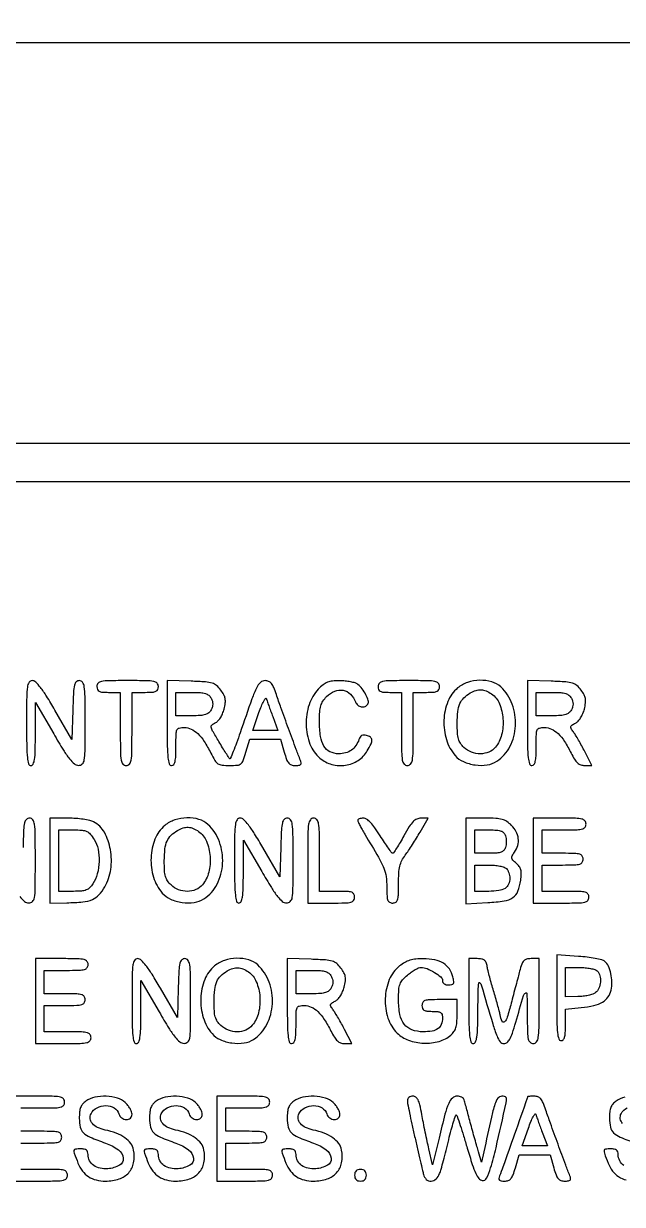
# Model space of a CAD drawing. Extents: x 0 to 1066, y 0 to 761.
# Drawn here: x 924.17 to 941.46, y 368.77 to 402.91 of the extents above; entities that cross this region are included whole.
import ezdxf

# ---------------------------------------------------------------- set-up
doc = ezdxf.new("R2010")
doc.units = 0
doc.header["$MEASUREMENT"] = 0

msp = doc.modelspace()

# ---------------------------------------------------------------- linework, layer by layer
for points in [[(409.06215, 749.15415), (40.8618, 749.132981), (40.8618, 380.65769), (40.8618, 12.1824), (501.2973, 12.1824), (961.7328, 12.1824), (961.7328, 380.646631), (961.7328, 749.110861), (961.41555, 749.1633, 0.040886), (961.153339, 749.184871, 0.000002), (934.190609, 749.194398, 0.000089), (904.448031, 749.199508, 0.000054), (869.1804, 749.195529, -0.000029), (813.61687, 749.186499, -0.000004), (696.10453, 749.175037, -0.000004), (556.774728, 749.163736, -0.000004)], [(924.255, 382.6881, 0.003213), (924.259328, 382.014579, 0.022561), (924.278338, 381.687, 0.049302), (924.314253, 381.511277, 0.328801), (924.3819, 381.4614, 0.295501), (924.447272, 381.503731, 0.070336), (924.485006, 381.634431, 0.029944), (924.50504, 381.881994, 0.004715), (924.510637, 382.37085), (924.512474, 383.2803), (925.039387, 382.374157, 0.006242), (925.318761, 381.907224, 0.029041), (925.498482, 381.649937, 0.052989), (925.635726, 381.509438, 0.170079), (925.75665, 381.464707, 0.199339), (925.864931, 381.507473, 0.163117), (925.922625, 381.618906, 0.036571), (925.943704, 381.877781, 0.002034), (925.947, 382.6881, 0.002367), (925.943369, 383.455272, 0.031318), (925.922984, 383.737583, 0.117824), (925.873177, 383.866277, 0.246563), (925.78076, 383.9148, 0.195513), (925.689955, 383.877882, 0.145553), (925.636652, 383.782456, 0.043894), (925.609139, 383.576193, 0.004128), (925.59041, 383.064918), (925.5663, 382.215036), (925.073117, 383.064918, 0.007787), (924.833038, 383.464183, 0.025041), (924.656201, 383.71881, 0.035073), (924.518347, 383.873718, 0.195814), (924.417467, 383.9148, 0.254619), (924.327461, 383.865788, 0.110911), (924.278951, 383.733958, 0.030502), (924.258687, 383.447786, 0.002427)], [(926.2854, 383.7456, 0.094959), (926.301963, 383.659174, 0.184152), (926.34885, 383.608125, 0.098846), (926.441839, 383.58273, 0.017388), (926.6238, 383.5764), (926.9622, 383.5764), (926.9622, 382.5189, 0.002827), (926.965931, 381.858941, 0.036854), (926.986734, 381.614737, 0.138781), (927.037994, 381.504268, 0.218517), (927.1314, 381.4614, 0.218517), (927.224806, 381.504268, 0.138781), (927.276066, 381.614737, 0.036854), (927.296869, 381.858941, 0.002827), (927.3006, 382.5189), (927.3006, 383.5764), (927.6813, 383.5764, 0.013964), (927.891058, 383.582259, 0.090841), (927.993263, 383.60695, 0.188085), (928.043834, 383.657995, 0.102588), (928.062, 383.7456, 0.193568), (928.024802, 383.838085, 0.15568), (927.929813, 383.889621, 0.043488), (927.720805, 383.910867, 0.003595), (927.1737, 383.9148, 0.003595), (926.626595, 383.910867, 0.043488), (926.417588, 383.889621, 0.15568), (926.322598, 383.838085, 0.193568)], [(928.3158, 382.691521, 0.003202), (928.320126, 382.016013, 0.022501), (928.339132, 381.68757, 0.049121), (928.37503, 381.511347, 0.329081), (928.4427, 381.4614, 0.232029), (928.504437, 381.49168, 0.108427), (928.543569, 381.5742, 0.047315), (928.564301, 381.730057, 0.00942), (928.5696, 382.0113, -0.00595), (928.573907, 382.373265, -0.096871), (928.599944, 382.491398, -0.238613), (928.66461, 382.545015, -0.056005), (928.808653, 382.5612, -0.111153), (929.010105, 382.515856, -0.081177), (929.19942, 382.385001, -0.058854), (929.38511, 382.158371, -0.025924), (929.576972, 381.82095, 0.019423), (929.69481, 381.607298, 0.110785), (929.783894, 381.514231, 0.121738), (929.900222, 381.472517, 0.025512), (930.11795, 381.4614, 0.021096), (930.344725, 381.470972, 0.149451), (930.445824, 381.511479, 0.135926), (930.51177, 381.603304, 0.01638), (930.590868, 381.8421), (930.703276, 382.2228), (931.148243, 382.2228), (931.593211, 382.2228), (931.6998, 381.8421, 0.017944), (931.765185, 381.63719, 0.087286), (931.825412, 381.531731, 0.141822), (931.902634, 381.479352, 0.078722), (932.015946, 381.4614, 0.029308), (932.121092, 381.467568, 0.166988), (932.170822, 381.491476, 0.236769), (932.185664, 381.535266, 0.061225), (932.16589, 381.60945, -0.006965), (932.043601, 381.925806, -0.001209), (931.822345, 382.52724, -0.001323), (931.602617, 383.133987, -0.005089), (931.470852, 383.51295, 0.017956), (931.393884, 383.717214, 0.070049), (931.325108, 383.832964, 0.117315), (931.247569, 383.893296, 0.107327), (931.148542, 383.9148, 0.183656), (931.011445, 383.862685, 0.099213), (930.901136, 383.716518, 0.027517), (930.764874, 383.388475, 0.001772), (930.424301, 382.41056, -0.004873), (930.318192, 382.111858, -0.008436), (930.223421, 381.866021, -0.003164), (930.139788, 381.663225, -0.532977), (930.120052, 381.659348, -0.054595), (930.098389, 381.68634, -0.001377), (930.014291, 381.819152, -0.002934), (929.91682, 381.97606, -0.001995), (929.807656, 382.155718, -0.005031), (929.629613, 382.458234, -0.083696), (929.589204, 382.567279, -0.260992), (929.611824, 382.63492, -0.081049), (929.705044, 382.69543, 0.095739), (929.781858, 382.748535, 0.050977), (929.854167, 382.839219, 0.045181), (929.915563, 382.956871, 0.037143), (929.959664, 383.091562, 0.026419), (929.993702, 383.269174, 0.076335), (929.991721, 383.394077, 0.083001), (929.952686, 383.506624, 0.035243), (929.866272, 383.641462, 0.057331), (929.743702, 383.77174, 0.10358), (929.615317, 383.841032, 0.055706), (929.420185, 383.875974, 0.007564), (929.004958, 383.897071), (928.3158, 383.921643)], [(932.681629, 383.67032, 0.114205), (932.413761, 383.21994, 0.083506), (932.330834, 382.641964, 0.085163), (932.441364, 382.079494, 0.127519), (932.729803, 381.673427, 0.108551), (933.075666, 381.491935, 0.105254), (933.469805, 381.469343, 0.106878), (933.834222, 381.608773, 0.11522), (934.096918, 381.883512, 0.021165), (934.205599, 382.086661, 0.127063), (934.228765, 382.203249, 0.232712), (934.186027, 382.278958, 0.086167), (934.071543, 382.331143, 0.067058), (933.994689, 382.340555, 0.120753), (933.933562, 382.324791, 0.12276), (933.887309, 382.282809, 0.07065), (933.854501, 382.214611, -0.072622), (933.768376, 382.037371, -0.089596), (933.639895, 381.906459, -0.08774), (933.471431, 381.826938, -0.066597), (933.268587, 381.7998, -0.114856), (933.018475, 381.858022, -0.145297), (932.844922, 382.018408, -0.099183), (932.745315, 382.301334, -0.035212), (932.715, 382.731269, -0.014703), (932.723329, 383.014443, -0.055361), (932.753225, 383.189221, -0.07729), (932.814679, 383.321712, -0.049247), (932.922655, 383.453345, -0.096703), (933.156225, 383.610612, -0.146157), (933.398227, 383.637224, -0.15206), (933.608432, 383.52711, -0.107279), (933.753938, 383.30145, 0.127947), (933.820211, 383.207326, 0.131147), (933.92336, 383.158514, 0.142401), (934.030676, 383.169466, 0.159485), (934.109819, 383.236252, 0.211029), (934.123963, 383.338373, 0.047286), (934.058419, 383.505949, 0.046742), (933.950302, 383.67811, 0.065556), (933.822131, 383.806359, 0.088545), (933.745029, 383.846319, 0.025252), (933.613936, 383.879936, 0.02458), (933.459506, 383.903494, 0.023821), (933.301878, 383.912109, 0.026305), (933.09183, 383.902519, 0.068477), (932.944986, 383.867366, 0.074054), (932.819848, 383.795792, 0.034872)], [(934.407, 383.7456, 0.094959), (934.423563, 383.659174, 0.184152), (934.47045, 383.608125, 0.098846), (934.563439, 383.58273, 0.017388), (934.7454, 383.5764), (935.0838, 383.5764), (935.0838, 382.5189, 0.002827), (935.087531, 381.858941, 0.036854), (935.108334, 381.614737, 0.138781), (935.159594, 381.504268, 0.218517), (935.253, 381.4614, 0.218517), (935.346406, 381.504268, 0.138781), (935.397666, 381.614737, 0.036854), (935.418469, 381.858941, 0.002827), (935.4222, 382.5189), (935.4222, 383.5764), (935.8029, 383.5764, 0.013964), (936.012658, 383.582259, 0.090841), (936.114863, 383.60695, 0.188085), (936.165434, 383.657995, 0.102588), (936.1836, 383.7456, 0.193568), (936.146402, 383.838085, 0.15568), (936.051413, 383.889621, 0.043488), (935.842405, 383.910867, 0.003595), (935.2953, 383.9148, 0.003595), (934.748195, 383.910867, 0.043488), (934.539188, 383.889621, 0.15568), (934.444198, 383.838085, 0.193568)], [(936.706003, 383.702773, 0.123885), (936.422812, 383.310077, 0.085485), (936.309237, 382.771157, 0.082885), (936.381708, 382.209136, 0.104562), (936.633439, 381.750526, 0.111799), (936.871409, 381.574175, 0.06908), (937.207808, 381.478481, 0.069045), (937.557765, 381.478015, 0.111332), (937.835682, 381.582081, 0.131426), (938.216439, 382.00806, 0.103697), (938.376854, 382.607711, 0.101152), (938.28419, 383.234053, 0.118621), (937.953571, 383.733619, 0.118666), (937.693835, 383.880201, 0.075716), (937.348156, 383.924138, 0.073305), (936.993141, 383.862807, 0.095814)], [(938.7216, 382.691521, 0.003202), (938.725926, 382.016013, 0.022501), (938.744932, 381.68757, 0.049121), (938.78083, 381.511347, 0.329081), (938.8485, 381.4614, 0.232029), (938.910237, 381.49168, 0.108427), (938.949369, 381.5742, 0.047315), (938.970101, 381.730057, 0.00942), (938.9754, 382.0113, -0.00595), (938.979707, 382.373265, -0.096871), (939.005744, 382.491398, -0.238613), (939.07041, 382.545015, -0.056005), (939.214453, 382.5612, -0.111153), (939.415905, 382.515856, -0.081177), (939.60522, 382.385001, -0.058854), (939.79091, 382.158371, -0.025924), (939.982772, 381.82095, 0.021841), (940.082516, 381.642153, 0.069009), (940.16967, 381.536627, 0.100305), (940.262178, 381.480832, 0.085906), (940.374445, 381.4614), (940.58565, 381.4614), (940.379473, 381.86325, 0.006834), (940.291406, 382.029272, 0.006481), (940.197298, 382.195812, 0.006451), (940.110251, 382.34096, 0.022591), (940.048827, 382.431075, -0.02569), (939.982248, 382.530064, -0.192002), (939.973329, 382.584864, -0.198014), (940.004663, 382.62979, -0.027525), (940.105528, 382.686975, 0.089041), (940.183481, 382.744814, 0.046566), (940.257998, 382.840476, 0.042448), (940.321234, 382.960802, 0.038847), (940.365464, 383.093663, 0.026721), (940.399434, 383.270022, 0.076578), (940.397442, 383.394441, 0.082928), (940.358416, 383.506784, 0.035157), (940.272072, 383.641462, 0.057331), (940.149502, 383.77174, 0.10358), (940.021117, 383.841032, 0.055706), (939.825985, 383.875974, 0.007564), (939.410758, 383.897071), (938.7216, 383.921643)], [(929.5848, 383.4072, -0.049536), (929.620962, 383.319826, -0.073486), (929.633053, 383.238, -0.073486), (929.620962, 383.156174, -0.049536), (929.5848, 383.0688, -0.09537), (929.515905, 382.983875, -0.100861), (929.421666, 382.932633, -0.059921), (929.276632, 382.906648, -0.014397), (929.031923, 382.8996), (928.5696, 382.8996), (928.5696, 383.238), (928.5696, 383.5764), (929.031923, 383.5764, -0.014397), (929.276632, 383.569352, -0.059921), (929.421666, 383.543367, -0.100861), (929.515905, 383.492125, -0.09537)], [(931.364555, 382.87845), (931.514344, 382.4766), (931.152038, 382.4766), (930.789732, 382.4766), (930.967543, 382.991018, -0.011999), (931.038293, 383.180824, -0.026422), (931.103317, 383.321259, -0.047278), (931.153634, 383.397901, -0.601846), (931.18006, 383.392868, 0.009837), (931.201896, 383.326695, 0.001488), (931.248571, 383.195323, 0.001668), (931.304662, 383.040556, 0.001442)], [(937.685097, 383.531039, -0.143223), (937.912798, 383.246723, -0.079931), (938.01526, 382.811553, -0.077332), (937.977065, 382.350418, -0.11509), (937.795796, 381.99015, -0.119537), (937.607384, 381.850595, -0.098447), (937.361727, 381.799952, -0.09388), (937.105277, 381.846662, -0.097006), (936.887003, 381.983747, -0.056872), (936.786083, 382.10284, -0.080028), (936.728187, 382.229196, -0.054705), (936.700363, 382.400924, -0.014142), (936.693891, 382.681697, -0.025001), (936.712955, 383.026555, -0.075567), (936.772382, 383.253538, -0.098225), (936.885837, 383.418405, -0.062967), (937.0719, 383.558819, -0.051006), (937.236666, 383.632158, -0.090781), (937.383314, 383.652195, -0.090761), (937.527571, 383.618981, -0.050966)], [(939.9906, 383.4072, -0.049536), (940.026762, 383.319826, -0.073486), (940.038853, 383.238, -0.073486), (940.026762, 383.156174, -0.049536), (939.9906, 383.0688, -0.09537), (939.921705, 382.983875, -0.100861), (939.827466, 382.932633, -0.059921), (939.682432, 382.906648, -0.014397), (939.437723, 382.8996), (938.9754, 382.8996), (938.9754, 383.238), (938.9754, 383.5764), (939.437723, 383.5764, -0.014397), (939.682432, 383.569352, -0.059921), (939.827466, 383.543367, -0.100861), (939.921705, 383.492125, -0.09537)], [(924.9318, 378.7119), (924.9318, 377.4852), (925.41825, 377.493633, 0.018847), (925.88122, 377.519133, 0.076273), (926.154629, 377.587481, 0.107083), (926.345818, 377.721269, 0.057946), (926.516022, 377.954164, 0.09461), (926.687013, 378.458818, 0.077415), (926.677601, 379.029431, 0.083451), (926.501967, 379.529865, 0.148656), (926.191784, 379.831603, 0.065462), (926.07944, 379.872066, 0.01784), (925.893459, 379.905774, 0.017725), (925.677831, 379.929191, 0.017594), (925.46055, 379.937353), (924.9318, 379.9386)], [(928.246003, 379.726573, 0.123885), (927.962812, 379.333877, 0.085485), (927.849237, 378.794957, 0.082885), (927.921708, 378.232936, 0.104562), (928.173439, 377.774326, 0.111799), (928.411409, 377.597975, 0.06908), (928.747808, 377.502281, 0.069045), (929.097765, 377.501815, 0.111332), (929.375682, 377.605881, 0.131426), (929.756439, 378.03186, 0.103697), (929.916854, 378.631511, 0.101152), (929.82419, 379.257853, 0.118621), (929.493571, 379.757419, 0.118666), (929.233835, 379.904001, 0.075716), (928.888156, 379.947938, 0.073305), (928.533141, 379.886607, 0.095814)], [(930.2616, 378.7119, 0.003213), (930.265928, 378.038379, 0.022561), (930.284938, 377.7108, 0.049302), (930.320853, 377.535077, 0.328801), (930.3885, 377.4852, 0.295501), (930.453872, 377.527531, 0.070336), (930.491606, 377.658231, 0.029944), (930.51164, 377.905794, 0.004715), (930.517237, 378.39465), (930.519074, 379.3041), (931.045987, 378.397957, 0.006242), (931.325361, 377.931024, 0.029041), (931.505082, 377.673737, 0.052989), (931.642326, 377.533238, 0.170079), (931.76325, 377.488507, 0.199339), (931.871531, 377.531273, 0.163117), (931.929225, 377.642706, 0.036571), (931.950304, 377.901581, 0.002034), (931.9536, 378.7119, 0.002367), (931.949969, 379.479072, 0.031318), (931.929584, 379.761383, 0.117824), (931.879777, 379.890077, 0.246563), (931.78736, 379.9386, 0.195513), (931.696555, 379.901682, 0.145553), (931.643252, 379.806256, 0.043894), (931.615739, 379.599993, 0.004128), (931.59701, 379.088718), (931.5729, 378.238836), (931.079717, 379.088718, 0.007787), (930.839638, 379.487983, 0.025041), (930.662801, 379.74261, 0.035073), (930.524947, 379.897518, 0.195814), (930.424067, 379.9386, 0.254619), (930.334061, 379.889588, 0.110911), (930.285551, 379.757758, 0.030502), (930.265287, 379.471586, 0.002427)], [(932.3766, 378.7119), (932.3766, 377.4852), (933.0534, 377.4852, 0.005351), (933.459578, 377.489547, 0.055952), (933.62445, 377.511638, 0.176663), (933.70066, 377.563184, 0.157888), (933.7302, 377.6544, 0.12648), (933.707132, 377.744132, 0.188641), (933.6456, 377.7954, 0.072107), (933.516298, 377.818633, 0.008455), (933.2226, 377.8236), (932.715, 377.8236), (932.715, 378.8811, 0.002827), (932.711269, 379.541059, 0.036854), (932.690466, 379.785262, 0.138781), (932.639206, 379.895732, 0.218517), (932.5458, 379.9386, 0.240299), (932.451478, 379.890491, 0.123223), (932.400667, 379.764112, 0.031956), (932.380189, 379.484762, 0.002322)], [(933.818469, 379.87515, 0.098044), (933.828763, 379.835374, 0.006751), (933.880794, 379.730933, 0.009417), (933.947328, 379.607544, 0.006929), (934.025485, 379.4733, -0.003893), (934.418294, 378.807923, -0.033196), (934.571786, 378.49745, -0.063283), (934.63897, 378.251231, -0.03501), (934.6608, 377.939844, 0.01019), (934.666071, 377.681244, 0.079044), (934.689821, 377.563181, 0.189957), (934.740977, 377.506215, 0.116431), (934.83, 377.4852, 0.136957), (934.920314, 377.510411, 0.185702), (934.971694, 377.576733, 0.065938), (934.994483, 377.717738, 0.007136), (934.9992, 378.048265, -0.01444), (935.007896, 378.349299, -0.04363), (935.037509, 378.552147, -0.057784), (935.095933, 378.7134, -0.044334), (935.194219, 378.873115, 0.01199), (935.285271, 379.001661, 0.005258), (935.399969, 379.176044, 0.0052), (935.517875, 379.363741, 0.006935), (935.620786, 379.53675), (935.852332, 379.9386), (935.642993, 379.9386, 0.108876), (935.524325, 379.91245, 0.092988), (935.419833, 379.837973, 0.053175), (935.307767, 379.693538, 0.012741), (935.154599, 379.431, -0.00625), (935.044446, 379.236432, -0.009839), (934.944544, 379.072507, -0.004317), (934.856566, 378.936938, -0.251756), (934.831382, 378.9234, -0.23848), (934.805419, 378.93653, -0.003892), (934.706986, 379.072507, -0.009183), (934.594733, 379.236435, -0.005851), (934.469922, 379.431, 0.015141), (934.318211, 379.658102, 0.036179), (934.189002, 379.814163, 0.050226), (934.077619, 379.909233, 0.152717), (933.983713, 379.9386, 0.035826), (933.919278, 379.933977, 0.055903), (933.865496, 379.919962, 0.07526), (933.829407, 379.899449, 0.245106)], [(936.945, 378.702653), (936.945, 377.466706), (937.578049, 377.498674, 0.024309), (938.048974, 377.545479, 0.112633), (938.302126, 377.644248, 0.153372), (938.445942, 377.825735, 0.058166), (938.52668, 378.142548, 0.023573), (938.542421, 378.324707, 0.073694), (938.52919, 378.446663, 0.094912), (938.483836, 378.541902, 0.057312), (938.398525, 378.633808, -0.027153), (938.303813, 378.724259, -0.149392), (938.272977, 378.786888, -0.161279), (938.283637, 378.85342, -0.033096), (938.346133, 378.956545, 0.080592), (938.440489, 379.151787, 0.100315), (938.458443, 379.352137, 0.097349), (938.396781, 379.548223, 0.071783), (938.260145, 379.730945, 0.050512), (938.125995, 379.840421, 0.079484), (937.990803, 379.901587, 0.053942), (937.80831, 379.930752, 0.012674), (937.498745, 379.9386), (936.945, 379.9386)], [(938.8908, 378.7119), (938.8908, 377.4852), (939.6945, 377.4852, 0.004147), (940.185209, 377.48927, 0.047763), (940.376588, 377.510803, 0.16431), (940.463994, 377.562393, 0.179874), (940.4982, 377.6544, 0.157888), (940.46866, 377.745616, 0.176663), (940.39245, 377.797163, 0.055952), (940.227578, 377.819253, 0.005351), (939.8214, 377.8236), (939.1446, 377.8236), (939.1446, 378.2043), (939.1446, 378.585), (939.7368, 378.585, 0.006583), (940.086692, 378.589607, 0.063075), (940.233825, 378.612193, 0.183695), (940.30267, 378.663626, 0.142406), (940.329, 378.7542, 0.142406), (940.30267, 378.844774, 0.183695), (940.233825, 378.896207, 0.063075), (940.086692, 378.918793, 0.006583), (939.7368, 378.9234), (939.1446, 378.9234), (939.1446, 379.2618), (939.1446, 379.6002), (939.7791, 379.6002, 0.005909), (940.157126, 379.604667, 0.059311), (940.313138, 379.62699, 0.180365), (940.385656, 379.678488, 0.150217), (940.4136, 379.7694, 0.17273), (940.380927, 379.861157, 0.168559), (940.297275, 379.91275, 0.050222), (940.114722, 379.934449, 0.004487), (939.6522, 379.9386), (938.8908, 379.9386)], [(926.206753, 379.32525, -0.090931), (926.319074, 379.043531, -0.056823), (926.349135, 378.688609, -0.056208), (926.298225, 378.330788, -0.081785), (926.16943, 378.039909, -0.053857), (926.076167, 377.926366, -0.102503), (925.977165, 377.862735, -0.073821), (925.839488, 377.832009, -0.018052), (925.60665, 377.8236), (925.1856, 377.8236), (925.1856, 378.7119), (925.1856, 379.6002), (925.609843, 379.6002, -0.017821), (925.859818, 379.591288, -0.090339), (925.994317, 379.556735, -0.111314), (926.094076, 379.480366, -0.033754)], [(929.225097, 379.554839, -0.143223), (929.452798, 379.270523, -0.079931), (929.55526, 378.835353, -0.077332), (929.517065, 378.374218, -0.11509), (929.335796, 378.01395, -0.119537), (929.147384, 377.874395, -0.098447), (928.901727, 377.823752, -0.09388), (928.645277, 377.870462, -0.097006), (928.427003, 378.007547, -0.056872), (928.326083, 378.12664, -0.080028), (928.268187, 378.252996, -0.054705), (928.240363, 378.424724, -0.014142), (928.233891, 378.705497, -0.025001), (928.252955, 379.050355, -0.075567), (928.312382, 379.277338, -0.098225), (928.425837, 379.442205, -0.062967), (928.6119, 379.582619, -0.051006), (928.776666, 379.655958, -0.090781), (928.923314, 379.675995, -0.090761), (929.067571, 379.642781, -0.050966)], [(938.0871, 379.431, -0.047189), (938.103779, 379.35389, -0.029688), (938.109252, 379.2618, -0.029688), (938.103779, 379.16971, -0.047189), (938.0871, 379.0926, -0.103276), (938.038962, 379.007174, -0.127418), (937.963671, 378.955847, -0.071188), (937.838644, 378.930146, -0.015153), (937.616099, 378.9234), (937.1988, 378.9234), (937.1988, 379.2618), (937.1988, 379.6002), (937.616099, 379.6002, -0.015153), (937.838644, 379.593454, -0.071188), (937.963671, 379.567753, -0.127418), (938.038962, 379.516426, -0.103276)], [(938.11248, 378.48348, -0.070395), (938.151394, 378.431739, -0.038897), (938.184179, 378.359594, -0.037889), (938.206531, 378.27977, -0.049362), (938.214, 378.2043, -0.103441), (938.177345, 378.029018, -0.151109), (938.074993, 377.910479, -0.105063), (937.891577, 377.843685, -0.034985), (937.60488, 377.8236), (937.1988, 377.8236), (937.1988, 378.2043), (937.1988, 378.585), (937.60488, 378.585, -0.022886), (937.767785, 378.57754, -0.026473), (937.921495, 378.555179, -0.026952), (938.047695, 378.522781, -0.120635)], [(924.5088, 374.6511), (924.5088, 373.4244), (925.3125, 373.4244, 0.004147), (925.803209, 373.42847, 0.047763), (925.994588, 373.450003, 0.16431), (926.081994, 373.501593, 0.179874), (926.1162, 373.5936, 0.157888), (926.08666, 373.684816, 0.176663), (926.01045, 373.736362, 0.055952), (925.845578, 373.758453, 0.005351), (925.4394, 373.7628), (924.7626, 373.7628), (924.7626, 374.1435), (924.7626, 374.5242), (925.3548, 374.5242, 0.006583), (925.704692, 374.528807, 0.063075), (925.851825, 374.551393, 0.183695), (925.92067, 374.602826, 0.142406), (925.947, 374.6934, 0.142406), (925.92067, 374.783974, 0.183695), (925.851825, 374.835407, 0.063075), (925.704692, 374.857993, 0.006583), (925.3548, 374.8626), (924.7626, 374.8626), (924.7626, 375.201), (924.7626, 375.5394), (925.3971, 375.5394, 0.005909), (925.775126, 375.543867, 0.059311), (925.931138, 375.56619, 0.180365), (926.003656, 375.617688, 0.150217), (926.0316, 375.7086, 0.17273), (925.998927, 375.800357, 0.168559), (925.915275, 375.85195, 0.050222), (925.732722, 375.873649, 0.004487), (925.2702, 375.8778), (924.5088, 375.8778)], [(927.3006, 374.6511, 0.003213), (927.304928, 373.977579, 0.022561), (927.323938, 373.65, 0.049302), (927.359853, 373.474277, 0.328801), (927.4275, 373.4244, 0.295501), (927.492872, 373.466731, 0.070336), (927.530606, 373.597431, 0.029944), (927.55064, 373.844994, 0.004715), (927.556237, 374.33385), (927.558074, 375.2433), (928.084987, 374.337157, 0.006242), (928.364361, 373.870224, 0.029041), (928.544082, 373.612937, 0.052989), (928.681326, 373.472438, 0.170079), (928.80225, 373.427707, 0.199339), (928.910531, 373.470473, 0.163117), (928.968225, 373.581906, 0.036571), (928.989304, 373.840781, 0.002034), (928.9926, 374.6511, 0.002367), (928.988969, 375.418272, 0.031318), (928.968584, 375.700583, 0.117824), (928.918777, 375.829277, 0.246563), (928.82636, 375.8778, 0.195513), (928.735555, 375.840882, 0.145553), (928.682252, 375.745456, 0.043894), (928.654739, 375.539193, 0.004128), (928.63601, 375.027918), (928.6119, 374.178036), (928.118717, 375.027918, 0.007787), (927.878638, 375.427183, 0.025041), (927.701801, 375.68181, 0.035073), (927.563947, 375.836718, 0.195814), (927.463067, 375.8778, 0.254619), (927.373061, 375.828788, 0.110911), (927.324551, 375.696958, 0.030502), (927.304287, 375.410786, 0.002427)], [(929.684203, 375.665773, 0.123885), (929.401012, 375.273077, 0.085485), (929.287437, 374.734157, 0.082885), (929.359908, 374.172136, 0.104562), (929.611639, 373.713526, 0.111799), (929.849609, 373.537175, 0.06908), (930.186008, 373.441481, 0.069045), (930.535965, 373.441015, 0.111332), (930.813882, 373.545081, 0.131426), (931.194639, 373.97106, 0.103697), (931.355054, 374.570711, 0.101152), (931.26239, 375.197053, 0.118621), (930.931771, 375.696619, 0.118666), (930.672035, 375.843201, 0.075716), (930.326356, 375.887138, 0.073305), (929.971341, 375.825807, 0.095814)], [(931.7844, 374.654521, 0.003202), (931.788726, 373.979013, 0.022501), (931.807732, 373.65057, 0.049121), (931.84363, 373.474347, 0.329081), (931.9113, 373.4244, 0.232029), (931.973037, 373.45468, 0.108427), (932.012169, 373.5372, 0.047315), (932.032901, 373.693057, 0.00942), (932.0382, 373.9743, -0.00595), (932.042507, 374.336265, -0.096871), (932.068544, 374.454398, -0.238613), (932.13321, 374.508015, -0.056005), (932.277253, 374.5242, -0.111153), (932.478705, 374.478856, -0.081177), (932.66802, 374.348001, -0.058854), (932.85371, 374.121371, -0.025924), (933.045572, 373.78395, 0.021841), (933.145316, 373.605153, 0.069009), (933.23247, 373.499627, 0.100305), (933.324978, 373.443832, 0.085906), (933.437245, 373.4244), (933.64845, 373.4244), (933.442273, 373.82625, 0.006834), (933.354206, 373.992272, 0.006481), (933.260098, 374.158812, 0.006451), (933.173051, 374.30396, 0.022591), (933.111627, 374.394075, -0.02569), (933.045048, 374.493064, -0.192002), (933.036129, 374.547864, -0.198014), (933.067463, 374.59279, -0.027525), (933.168328, 374.649975, 0.089041), (933.246281, 374.707814, 0.046566), (933.320798, 374.803476, 0.042448), (933.384034, 374.923802, 0.038847), (933.428264, 375.056663, 0.026721), (933.462234, 375.233022, 0.076578), (933.460242, 375.357441, 0.082928), (933.421216, 375.469784, 0.035157), (933.334872, 375.604462, 0.057331), (933.212302, 375.73474, 0.10358), (933.083917, 375.804032, 0.055706), (932.888785, 375.838974, 0.007564), (932.473558, 375.860071), (931.7844, 375.884643)], [(935.028928, 375.665943, 0.129246), (934.732805, 375.273297, 0.088626), (934.614613, 374.724992, 0.087215), (934.693165, 374.161333, 0.118789), (934.95996, 373.725131, 0.112618), (935.288424, 373.518694, 0.075265), (935.726535, 373.435995, 0.075304), (936.169252, 373.486685, 0.113008), (936.511123, 373.668766, 0.065979), (936.598955, 373.767989, 0.074329), (936.653672, 373.882891, 0.054743), (936.682567, 374.035884, 0.019325), (936.6912, 374.259173), (936.6912, 374.6934), (936.1836, 374.6934, 0.008455), (935.889902, 374.688433, 0.072107), (935.7606, 374.6652, 0.188641), (935.699068, 374.613932, 0.12648), (935.676, 374.5242, 0.087745), (935.690999, 374.439392, 0.177212), (935.734163, 374.388236, 0.10769), (935.817766, 374.361953, 0.022514), (935.9721, 374.355, -0.021714), (936.134185, 374.347958, -0.124268), (936.214865, 374.319951, -0.187079), (936.255295, 374.263264, -0.062494), (936.2682, 374.16042, -0.091498), (936.234563, 373.978147, -0.148314), (936.138774, 373.854586, -0.113347), (935.968688, 373.784447, -0.041372), (935.70752, 373.7628, -0.086758), (935.384934, 373.819199, -0.145015), (935.164723, 373.981175, -0.116882), (935.038779, 374.266349, -0.045825), (934.9992, 374.697289, -0.015089), (935.007847, 374.983768, -0.073154), (935.041095, 375.142558, -0.095003), (935.114551, 375.264579, -0.035007), (935.259491, 375.40498, -0.021479), (935.368286, 375.488817, -0.024071), (935.479926, 375.559663, -0.024321), (935.579791, 375.610228, -0.105406), (935.644392, 375.624, -0.095864), (935.821727, 375.589684, -0.042073), (936.036296, 375.481665, -0.039621), (936.218719, 375.348747, -0.218876), (936.2682, 375.241127, 0.137225), (936.281737, 375.192732, 0.104143), (936.319596, 375.152339, 0.087371), (936.377139, 375.125535, 0.065501), (936.446571, 375.1164, 0.051376), (936.539548, 375.125979, 0.224479), (936.582499, 375.158425, 0.158116), (936.59318, 375.221188, 0.023398), (936.568342, 375.34905, 0.090086), (936.466094, 375.57904, 0.105062), (936.293633, 375.744082, 0.089301), (936.04508, 375.842188, 0.048933), (935.7183, 375.874981, 0.02471), (935.498834, 375.864618, 0.049497), (935.328712, 375.830929, 0.05494), (935.180239, 375.767421, 0.038421)], [(937.0296, 374.6511, 0.003213), (937.033928, 373.977579, 0.022561), (937.052938, 373.65, 0.049302), (937.088853, 373.474277, 0.328801), (937.1565, 373.4244, 0.305395), (937.222734, 373.469016, 0.062503), (937.261002, 373.612664, 0.027449), (937.28281, 373.88256, 0.004264), (937.292037, 374.41845, -0.002416), (937.299385, 374.961922, -0.029471), (937.315446, 375.169343, -0.603012), (937.347212, 375.180914, -0.138127), (937.387691, 375.1164, 0.001112), (937.721207, 373.990784, 0.020238), (937.842804, 373.636651, 0.077221), (937.935019, 373.477577, 0.226588), (938.046337, 373.4244, 0.178321), (938.134545, 373.456892, 0.090477), (938.210367, 373.549802, 0.045479), (938.287022, 373.72468, 0.010027), (938.384609, 374.03775, -0.001209), (938.610905, 374.811515, -0.180504), (938.665726, 374.884517, -0.586533), (938.706768, 374.862553, -0.002598), (938.714921, 374.24925, 0.004063), (938.723082, 373.74621, 0.046466), (938.746247, 373.549491, 0.159576), (938.798538, 373.459536, 0.183972), (938.8908, 373.4244, 0.240299), (938.985122, 373.472509, 0.123223), (939.035933, 373.598887, 0.031956), (939.056411, 373.878238, 0.002322), (939.06, 374.6511), (939.06, 375.8778), (938.825435, 375.8778, 0.057703), (938.695347, 375.862737, 0.150789), (938.615017, 375.815684, 0.102355), (938.557077, 375.718496, 0.018959), (938.49608, 375.51825, 0.000085), (938.449337, 375.340826, 0.000034), (938.38505, 375.096572, 0.000033), (938.315616, 374.83262, 0.000041), (938.251214, 374.58765, -0.009374), (938.137779, 374.186752, -0.115475), (938.058791, 374.050201, -0.538762), (937.991854, 374.061823, -0.053672), (937.933197, 374.24925, 0.012912), (937.906067, 374.369509, 0.003926), (937.858847, 374.550241, 0.003928), (937.802736, 374.751994, 0.004276), (937.744978, 374.9472, -0.00492), (937.687494, 375.142406, -0.004529), (937.632202, 375.344159, -0.004526), (937.586171, 375.524901, -0.014927), (937.560481, 375.64515, 0.043617), (937.527578, 375.765063, 0.134321), (937.478998, 375.832821, 0.130778), (937.401829, 375.867434, 0.040414), (937.273798, 375.8778), (937.0296, 375.8778)], [(939.5676, 374.746826, 0.003177), (939.571921, 374.066844, 0.022367), (939.590918, 373.736454, 0.048715), (939.62678, 373.559102, 0.329705), (939.6945, 373.509, 0.208378), (939.754843, 373.53529, 0.11961), (939.794331, 373.605727, 0.055661), (939.815706, 373.736799, 0.012613), (939.8214, 373.962464), (939.8214, 374.415928), (940.27635, 374.462883, 0.029754), (940.642121, 374.522788, 0.076952), (940.890188, 374.620557, 0.106873), (941.048228, 374.765432, 0.100256), (941.136812, 374.96592, 0.058942), (941.159783, 375.198486, 0.048856), (941.13074, 375.445741, 0.051542), (941.059441, 375.662671, 0.114883), (940.954997, 375.800257, 0.111025), (940.871535, 375.842819, 0.015594), (940.681566, 375.88515, 0.017167), (940.449929, 375.921044, 0.01383), (940.199035, 375.944128), (939.5676, 375.984651)], [(930.663297, 375.494039, -0.143223), (930.890998, 375.209723, -0.079931), (930.99346, 374.774553, -0.077332), (930.955265, 374.313418, -0.11509), (930.773996, 373.95315, -0.119537), (930.585584, 373.813595, -0.098447), (930.339927, 373.762952, -0.09388), (930.083477, 373.809662, -0.097006), (929.865203, 373.946747, -0.056872), (929.764283, 374.06584, -0.080028), (929.706387, 374.192196, -0.054705), (929.678563, 374.363924, -0.014142), (929.672091, 374.644697, -0.025001), (929.691155, 374.989555, -0.075567), (929.750582, 375.216538, -0.098225), (929.864037, 375.381405, -0.062967), (930.0501, 375.521819, -0.051006), (930.214866, 375.595158, -0.090781), (930.361514, 375.615195, -0.090761), (930.505771, 375.581981, -0.050966)], [(933.0534, 375.3702, -0.049536), (933.089562, 375.282826, -0.073486), (933.101653, 375.201, -0.073486), (933.089562, 375.119174, -0.049536), (933.0534, 375.0318, -0.09537), (932.984505, 374.946875, -0.100861), (932.890266, 374.895633, -0.059921), (932.745232, 374.869648, -0.014397), (932.500523, 374.8626), (932.0382, 374.8626), (932.0382, 375.201), (932.0382, 375.5394), (932.500523, 375.5394, -0.014397), (932.745232, 375.532352, -0.059921), (932.890266, 375.506367, -0.100861), (932.984505, 375.455125, -0.09537)], [(940.73508, 375.52248, -0.13151), (940.814234, 375.385469, -0.084316), (940.8316, 375.201515, -0.084006), (940.787213, 375.021481, -0.128741), (940.68855, 374.895767, -0.079472), (940.607195, 374.852301, -0.027293), (940.478372, 374.815604, -0.026323), (940.329463, 374.789996, -0.027554), (940.18095, 374.780691), (939.8214, 374.778), (939.8214, 375.201), (939.8214, 375.624), (940.22748, 375.624, -0.022886), (940.390385, 375.61654, -0.026473), (940.544096, 375.594179, -0.026952), (940.670295, 375.561781, -0.120635)], [(925.96815, 371.759944, 0.064007), (925.875352, 371.675732, 0.085808), (925.817551, 371.578165, 0.066535), (925.787034, 371.448274, 0.024477), (925.7778, 371.259758, 0.055339), (925.806437, 371.001812, 0.149321), (925.896673, 370.843324, 0.090969), (926.090444, 370.717662, 0.013145), (926.531897, 370.547657, -0.070637), (926.906395, 370.351569, -0.215768), (927.046151, 370.108824, -0.299828), (926.938396, 369.904464, -0.104684), (926.604604, 369.80327, -0.073735), (926.378138, 369.817205, -0.104161), (926.193847, 369.898673, -0.119079), (926.074523, 370.037512, -0.118782), (926.0316, 370.215643, 0.082235), (926.019146, 370.290852, 0.147435), (925.983033, 370.341334, 0.119852), (925.918824, 370.369894, 0.045016), (925.8201, 370.3788, 0.028442), (925.665693, 370.37001, 0.327023), (925.623592, 370.331113, 0.139119), (925.630229, 370.251942, 0.005125), (925.740089, 369.969001, 0.065244), (925.868877, 369.739252, 0.088006), (926.042242, 369.576438, 0.085852), (926.26454, 369.480565, 0.059042), (926.537673, 369.4482, 0.079385), (926.926877, 369.510386, 0.130563), (927.204688, 369.691024, 0.137881), (927.346828, 369.977502, 0.093265), (927.347028, 370.344247, 0.114024), (927.263495, 370.535128, 0.079467), (927.09447, 370.699886, 0.063948), (926.845122, 370.8317, 0.038754), (926.523966, 370.924434, -0.060203), (926.307287, 370.997177, -0.103319), (926.156206, 371.112045, -0.141227), (926.091842, 371.250835, -0.162669), (926.116278, 371.394146, -0.149104), (926.290037, 371.567203, -0.123853), (926.544431, 371.629698, -0.133716), (926.783753, 371.5631, -0.183571), (926.921273, 371.389672, 0.153609), (927.003187, 371.273012, 0.157876), (927.136216, 371.225861, 0.194842), (927.252196, 371.269172, 0.210147), (927.3006, 371.379253, 0.093821), (927.286933, 371.451446, 0.037607), (927.243083, 371.54237, 0.035541), (927.179723, 371.635863, 0.037508), (927.104797, 371.717653, 0.118482), (926.87907, 371.846394, 0.061394), (926.556723, 371.898356, 0.060569), (926.224556, 371.870454, 0.10142)], [(927.99855, 371.759944, 0.064007), (927.905752, 371.675732, 0.085808), (927.847951, 371.578165, 0.066535), (927.817434, 371.448274, 0.024477), (927.8082, 371.259758, 0.055339), (927.836837, 371.001812, 0.149321), (927.927073, 370.843324, 0.090969), (928.120844, 370.717662, 0.013145), (928.562297, 370.547657, -0.070637), (928.936795, 370.351569, -0.215768), (929.076551, 370.108824, -0.299828), (928.968796, 369.904464, -0.104684), (928.635004, 369.80327, -0.073735), (928.408538, 369.817205, -0.104161), (928.224247, 369.898673, -0.119079), (928.104923, 370.037512, -0.118782), (928.062, 370.215643, 0.082235), (928.049546, 370.290852, 0.147435), (928.013433, 370.341334, 0.119852), (927.949224, 370.369894, 0.045016), (927.8505, 370.3788, 0.028442), (927.696093, 370.37001, 0.327023), (927.653992, 370.331113, 0.139119), (927.660629, 370.251942, 0.005125), (927.770489, 369.969001, 0.065244), (927.899277, 369.739252, 0.088006), (928.072642, 369.576438, 0.085852), (928.29494, 369.480565, 0.059042), (928.568073, 369.4482, 0.079385), (928.957277, 369.510386, 0.130563), (929.235088, 369.691024, 0.137881), (929.377228, 369.977502, 0.093265), (929.377428, 370.344247, 0.114024), (929.293895, 370.535128, 0.079467), (929.12487, 370.699886, 0.063948), (928.875522, 370.8317, 0.038754), (928.554366, 370.924434, -0.060203), (928.337687, 370.997177, -0.103319), (928.186606, 371.112045, -0.141227), (928.122242, 371.250835, -0.162669), (928.146678, 371.394146, -0.149104), (928.320437, 371.567203, -0.123853), (928.574831, 371.629698, -0.133716), (928.814153, 371.5631, -0.183571), (928.951673, 371.389672, 0.153609), (929.033587, 371.273012, 0.157876), (929.166616, 371.225861, 0.194842), (929.282596, 371.269172, 0.210147), (929.331, 371.379253, 0.093821), (929.317333, 371.451446, 0.037607), (929.273483, 371.54237, 0.035541), (929.210123, 371.635863, 0.037508), (929.135197, 371.717653, 0.118482), (928.90947, 371.846394, 0.061394), (928.587123, 371.898356, 0.060569), (928.254956, 371.870454, 0.10142)], [(929.754, 370.6749), (929.754, 369.4482), (930.5577, 369.4482, 0.004147), (931.048409, 369.45227, 0.047763), (931.239788, 369.473803, 0.16431), (931.327194, 369.525393, 0.179874), (931.3614, 369.6174, 0.157888), (931.33186, 369.708616, 0.176663), (931.25565, 369.760162, 0.055952), (931.090778, 369.782253, 0.005351), (930.6846, 369.7866), (930.0078, 369.7866), (930.0078, 370.1673), (930.0078, 370.548), (930.6, 370.548, 0.006583), (930.949892, 370.552607, 0.063075), (931.097025, 370.575193, 0.183695), (931.16587, 370.626626, 0.142406), (931.1922, 370.7172, 0.142406), (931.16587, 370.807774, 0.183695), (931.097025, 370.859207, 0.063075), (930.949892, 370.881793, 0.006583), (930.6, 370.8864), (930.0078, 370.8864), (930.0078, 371.2248), (930.0078, 371.5632), (930.6423, 371.5632, 0.005909), (931.020326, 371.567667, 0.059311), (931.176338, 371.58999, 0.180365), (931.248856, 371.641488, 0.150217), (931.2768, 371.7324, 0.17273), (931.244127, 371.824157, 0.168559), (931.160475, 371.87575, 0.050222), (930.977922, 371.897449, 0.004487), (930.5154, 371.9016), (929.754, 371.9016)], [(931.97475, 371.759944, 0.064007), (931.881952, 371.675732, 0.085808), (931.824151, 371.578165, 0.066535), (931.793634, 371.448274, 0.024477), (931.7844, 371.259758, 0.055339), (931.813037, 371.001812, 0.149321), (931.903273, 370.843324, 0.090969), (932.097044, 370.717662, 0.013145), (932.538497, 370.547657, -0.070637), (932.912995, 370.351569, -0.215768), (933.052751, 370.108824, -0.299828), (932.944996, 369.904464, -0.104684), (932.611204, 369.80327, -0.073735), (932.384738, 369.817205, -0.104161), (932.200447, 369.898673, -0.119079), (932.081123, 370.037512, -0.118782), (932.0382, 370.215643, 0.082235), (932.025746, 370.290852, 0.147435), (931.989633, 370.341334, 0.119852), (931.925424, 370.369894, 0.045016), (931.8267, 370.3788, 0.028442), (931.672293, 370.37001, 0.327023), (931.630192, 370.331113, 0.139119), (931.636829, 370.251942, 0.005125), (931.746689, 369.969001, 0.065244), (931.875477, 369.739252, 0.088006), (932.048842, 369.576438, 0.085852), (932.27114, 369.480565, 0.059042), (932.544273, 369.4482, 0.079385), (932.933477, 369.510386, 0.130563), (933.211288, 369.691024, 0.137881), (933.353428, 369.977502, 0.093265), (933.353628, 370.344247, 0.114024), (933.270095, 370.535128, 0.079467), (933.10107, 370.699886, 0.063948), (932.851722, 370.8317, 0.038754), (932.530566, 370.924434, -0.060203), (932.313887, 370.997177, -0.103319), (932.162806, 371.112045, -0.141227), (932.098442, 371.250835, -0.162669), (932.122878, 371.394146, -0.149104), (932.296637, 371.567203, -0.123853), (932.551031, 371.629698, -0.133716), (932.790353, 371.5631, -0.183571), (932.927873, 371.389672, 0.153609), (933.009787, 371.273012, 0.157876), (933.142816, 371.225861, 0.194842), (933.258796, 371.269172, 0.210147), (933.3072, 371.379253, 0.093821), (933.293533, 371.451446, 0.037607), (933.249683, 371.54237, 0.035541), (933.186323, 371.635863, 0.037508), (933.111397, 371.717653, 0.118482), (932.88567, 371.846394, 0.061394), (932.563323, 371.898356, 0.060569), (932.231156, 371.870454, 0.10142)], [(935.253, 371.774004, 0.047767), (935.261243, 371.687913, 0.002528), (935.315038, 371.416943, 0.003959), (935.383292, 371.095057, 0.00287), (935.464193, 370.737654, -0.000002), (935.5483, 370.375738, -0.000002), (935.626337, 370.039931, -0.000002), (935.691837, 369.758067, -0.000017), (935.719605, 369.63855, 0.147869), (935.800927, 369.497131, 0.205885), (935.936444, 369.447782, 0.176392), (936.082255, 369.510475, 0.11354), (936.185646, 369.665083, 0.021448), (936.228056, 369.792871, 0.003611), (936.296871, 370.041207, 0.003945), (936.373381, 370.334464, 0.003496), (936.448489, 370.640947, -0.006156), (936.52072, 370.929052, -0.010899), (936.588362, 371.164499, -0.005551), (936.649041, 371.352207, -0.556878), (936.67135, 371.35745, -0.11647), (936.69447, 371.320034, -0.001547), (936.780385, 371.059481, -0.004332), (936.876693, 370.755434, -0.00282), (936.982885, 370.402736, 0.006286), (937.129208, 369.928677, 0.030826), (937.231462, 369.667823, 0.058933), (937.321581, 369.521803, 0.190588), (937.418484, 369.465875, 0.326366), (937.541075, 369.530344, 0.039676), (937.659707, 369.830483, 0.018108), (937.813941, 370.408196, 0.002117), (938.105934, 371.71125, 0.040046), (938.118878, 371.80573, 0.15964), (938.104014, 371.861494, 0.190105), (938.061144, 371.891968, 0.060633), (937.982008, 371.9016, 0.243546), (937.869012, 371.84309, 0.075824), (937.780829, 371.666817, 0.023764), (937.679262, 371.29253, 0.001912), (937.462679, 370.2942), (937.399626, 369.9981), (937.309398, 370.2942, -0.004222), (937.264812, 370.445072, -0.001439), (937.202559, 370.664854, -0.00143), (937.135205, 370.907956, -0.001648), (937.072396, 371.1402, 0.00027), (937.013998, 371.358517, 0.000345), (936.959937, 371.559631, 0.000267), (936.9144, 371.728213, 0.002921), (936.895666, 371.79585, 0.133791), (936.871306, 371.836301, 0.071199), (936.823412, 371.870536, 0.062684), (936.76051, 371.893728, 0.057069), (936.691761, 371.9016, 0.191396), (936.554037, 371.846876, 0.101864), (936.447133, 371.694352, 0.038771), (936.339581, 371.381173, 0.004991), (936.16855, 370.692187), (935.984206, 369.91654), (935.875433, 370.38032, -0.004337), (935.826844, 370.595887, -0.002315), (935.77032, 370.863185, -0.002304), (935.715121, 371.136677, -0.003592), (935.670345, 371.37285, 0.011053), (935.613427, 371.650379, 0.057006), (935.561463, 371.79809, 0.121799), (935.498434, 371.87375, 0.159795), (935.413515, 371.9016, 0.077986), (935.352196, 371.891977, 0.090324), (935.300151, 371.864119, 0.100781), (935.265358, 371.822666, 0.124994)], [(938.721595, 371.88045, -0.084799), (938.715091, 371.842434, -0.000052), (938.34912, 370.803662, -0.000388), (938.013576, 369.853928, -0.009822), (937.916575, 369.59625, 0.060048), (937.896983, 369.522519, 0.230938), (937.911232, 369.478662, 0.170663), (937.959325, 369.454554, 0.031659), (938.059579, 369.4482, 0.086283), (938.167694, 369.466997, 0.134827), (938.244523, 369.520959, 0.082591), (938.306596, 369.62797, 0.018432), (938.374068, 369.8289), (938.486476, 370.2096), (938.931443, 370.2096), (939.376411, 370.2096), (939.483, 369.8289, 0.017944), (939.548385, 369.62399, 0.087286), (939.608612, 369.518531, 0.141822), (939.685834, 369.466152, 0.078722), (939.799146, 369.4482, 0.029308), (939.904292, 369.454368, 0.166988), (939.954022, 369.478276, 0.236769), (939.968864, 369.522066, 0.061225), (939.94909, 369.59625, -0.006965), (939.826801, 369.912606, -0.001209), (939.605545, 370.51404, -0.001323), (939.385817, 371.120787, -0.005089), (939.254052, 371.49975, 0.017403), (939.175281, 371.7095, 0.074917), (939.106522, 371.823275, 0.125362), (939.026816, 371.881172, 0.094981), (938.920249, 371.9016, 0.00999), (938.844084, 371.900078, 0.016528), (938.779952, 371.895387, 0.010464), (938.728848, 371.888862, 0.371455)], [(939.147755, 370.86525), (939.297544, 370.4634), (938.935238, 370.4634), (938.572932, 370.4634), (938.750743, 370.977818, -0.011999), (938.821493, 371.167624, -0.026422), (938.886517, 371.308059, -0.047278), (938.936834, 371.384701, -0.601846), (938.96326, 371.379668, 0.009837), (938.985096, 371.313495, 0.001488), (939.031771, 371.182123, 0.001668), (939.087862, 371.027356, 0.001442)], [(933.7302, 369.6174, 0.072254), (933.740931, 369.543531, 0.124864), (933.7725, 369.4905, 0.124864), (933.825531, 369.458931, 0.072254), (933.8994, 369.4482, 0.072254), (933.973269, 369.458931, 0.124864), (934.0263, 369.4905, 0.124864), (934.057869, 369.543531, 0.072254), (934.0686, 369.6174, 0.072254), (934.057869, 369.691269, 0.124864), (934.0263, 369.7443, 0.124864), (933.973269, 369.775869, 0.072254), (933.8994, 369.7866, 0.072254), (933.825531, 369.775869, 0.124864), (933.7725, 369.7443, 0.124864), (933.740931, 369.691269, 0.072254)]]:
    msp.add_lwpolyline(points, format="xyb", close=True)
for points in [[(479.458836, 95.240684, -0.000004), (502.524384, 95.211821, -0.198594)], [(710.559243, 95.267872, -0.000023), (733.258836, 95.240684, -0.000004), (756.324384, 95.211821, -0.198594)], [(542.992229, 95.24091, -0.000004), (565.972908, 95.212432, -0.198597)], [(606.442229, 95.24091, -0.000004), (629.422908, 95.212432, -0.198597)], [(669.892229, 95.24091, -0.000004), (692.872908, 95.212432, -0.198597)], [(924.060282, 377.673737, 0.052989), (924.197526, 377.533238, 0.170079), (924.31845, 377.488507, 0.199339), (924.426731, 377.531273, 0.163117), (924.484425, 377.642706, 0.036571), (924.505504, 377.901581, 0.002034), (924.5088, 378.7119, 0.002367), (924.505169, 379.479072, 0.031318), (924.484784, 379.761383, 0.117824), (924.434977, 379.890077, 0.246563), (924.34256, 379.9386, 0.195513), (924.251755, 379.901682, 0.145553), (924.198452, 379.806256, 0.043894), (924.170939, 379.599993, 0.004128), (924.15221, 379.088718)], [(924.0858, 371.5632), (924.7203, 371.5632, 0.005909), (925.098326, 371.567667, 0.059311), (925.254338, 371.58999, 0.180365), (925.326856, 371.641488, 0.150217), (925.3548, 371.7324, 0.17273), (925.322127, 371.824157, 0.168559), (925.238475, 371.87575, 0.050222), (925.055922, 371.897449, 0.004487), (924.5934, 371.9016), (923.832, 371.9016)], [(941.537156, 371.870454, 0.10142), (941.28075, 371.759944, 0.064007), (941.187952, 371.675732, 0.085808), (941.130151, 371.578165, 0.066535), (941.099634, 371.448274, 0.024477), (941.0904, 371.259758, 0.055339), (941.119037, 371.001812, 0.149321), (941.209273, 370.843324, 0.090969), (941.403044, 370.717662, 0.013145), (941.844497, 370.547657, -0.070637)], [(941.468806, 371.112045, -0.141227), (941.404442, 371.250835, -0.162669), (941.428878, 371.394146, -0.149104), (941.602637, 371.567203, -0.123853)], [(924.0858, 370.548), (924.678, 370.548, 0.006583), (925.027892, 370.552607, 0.063075), (925.175025, 370.575193, 0.183695), (925.24387, 370.626626, 0.142406), (925.2702, 370.7172, 0.142406), (925.24387, 370.807774, 0.183695), (925.175025, 370.859207, 0.063075), (925.027892, 370.881793, 0.006583), (924.678, 370.8864), (924.0858, 370.8864)], [(941.506447, 369.898673, -0.119079), (941.387123, 370.037512, -0.118782), (941.3442, 370.215643, 0.082235), (941.331746, 370.290852, 0.147435), (941.295633, 370.341334, 0.119852), (941.231424, 370.369894, 0.045016), (941.1327, 370.3788, 0.028442), (940.978293, 370.37001, 0.327023), (940.936192, 370.331113, 0.139119), (940.942829, 370.251942, 0.005125), (941.052689, 369.969001, 0.065244), (941.181477, 369.739252, 0.088006), (941.354842, 369.576438, 0.085852), (941.57714, 369.480565, 0.059042)], [(923.832, 369.4482), (924.6357, 369.4482, 0.004147), (925.126409, 369.45227, 0.047763), (925.317788, 369.473803, 0.16431), (925.405194, 369.525393, 0.179874), (925.4394, 369.6174, 0.157888), (925.40986, 369.708616, 0.176663), (925.33365, 369.760162, 0.055952), (925.168778, 369.782253, 0.005351), (924.7626, 369.7866), (924.0858, 369.7866)]]:
    msp.add_lwpolyline(points, format="xyb")
for points in [[(960.8868, 396.5625), (960.8868, 390.7674), (869.3496, 390.7674), (777.8124, 390.7674), (777.8124, 396.5625), (777.8124, 402.3576), (869.3496, 402.3576), (960.8868, 402.3576)], [(960.8868, 363.3147), (960.8868, 336.9618), (869.3496, 336.9618), (777.8124, 336.9618), (777.8124, 363.3147), (777.8124, 389.6676), (869.3496, 389.6676), (960.8868, 389.6676)]]:
    msp.add_lwpolyline(points, close=True)

doc.saveas('drawing.dxf')
